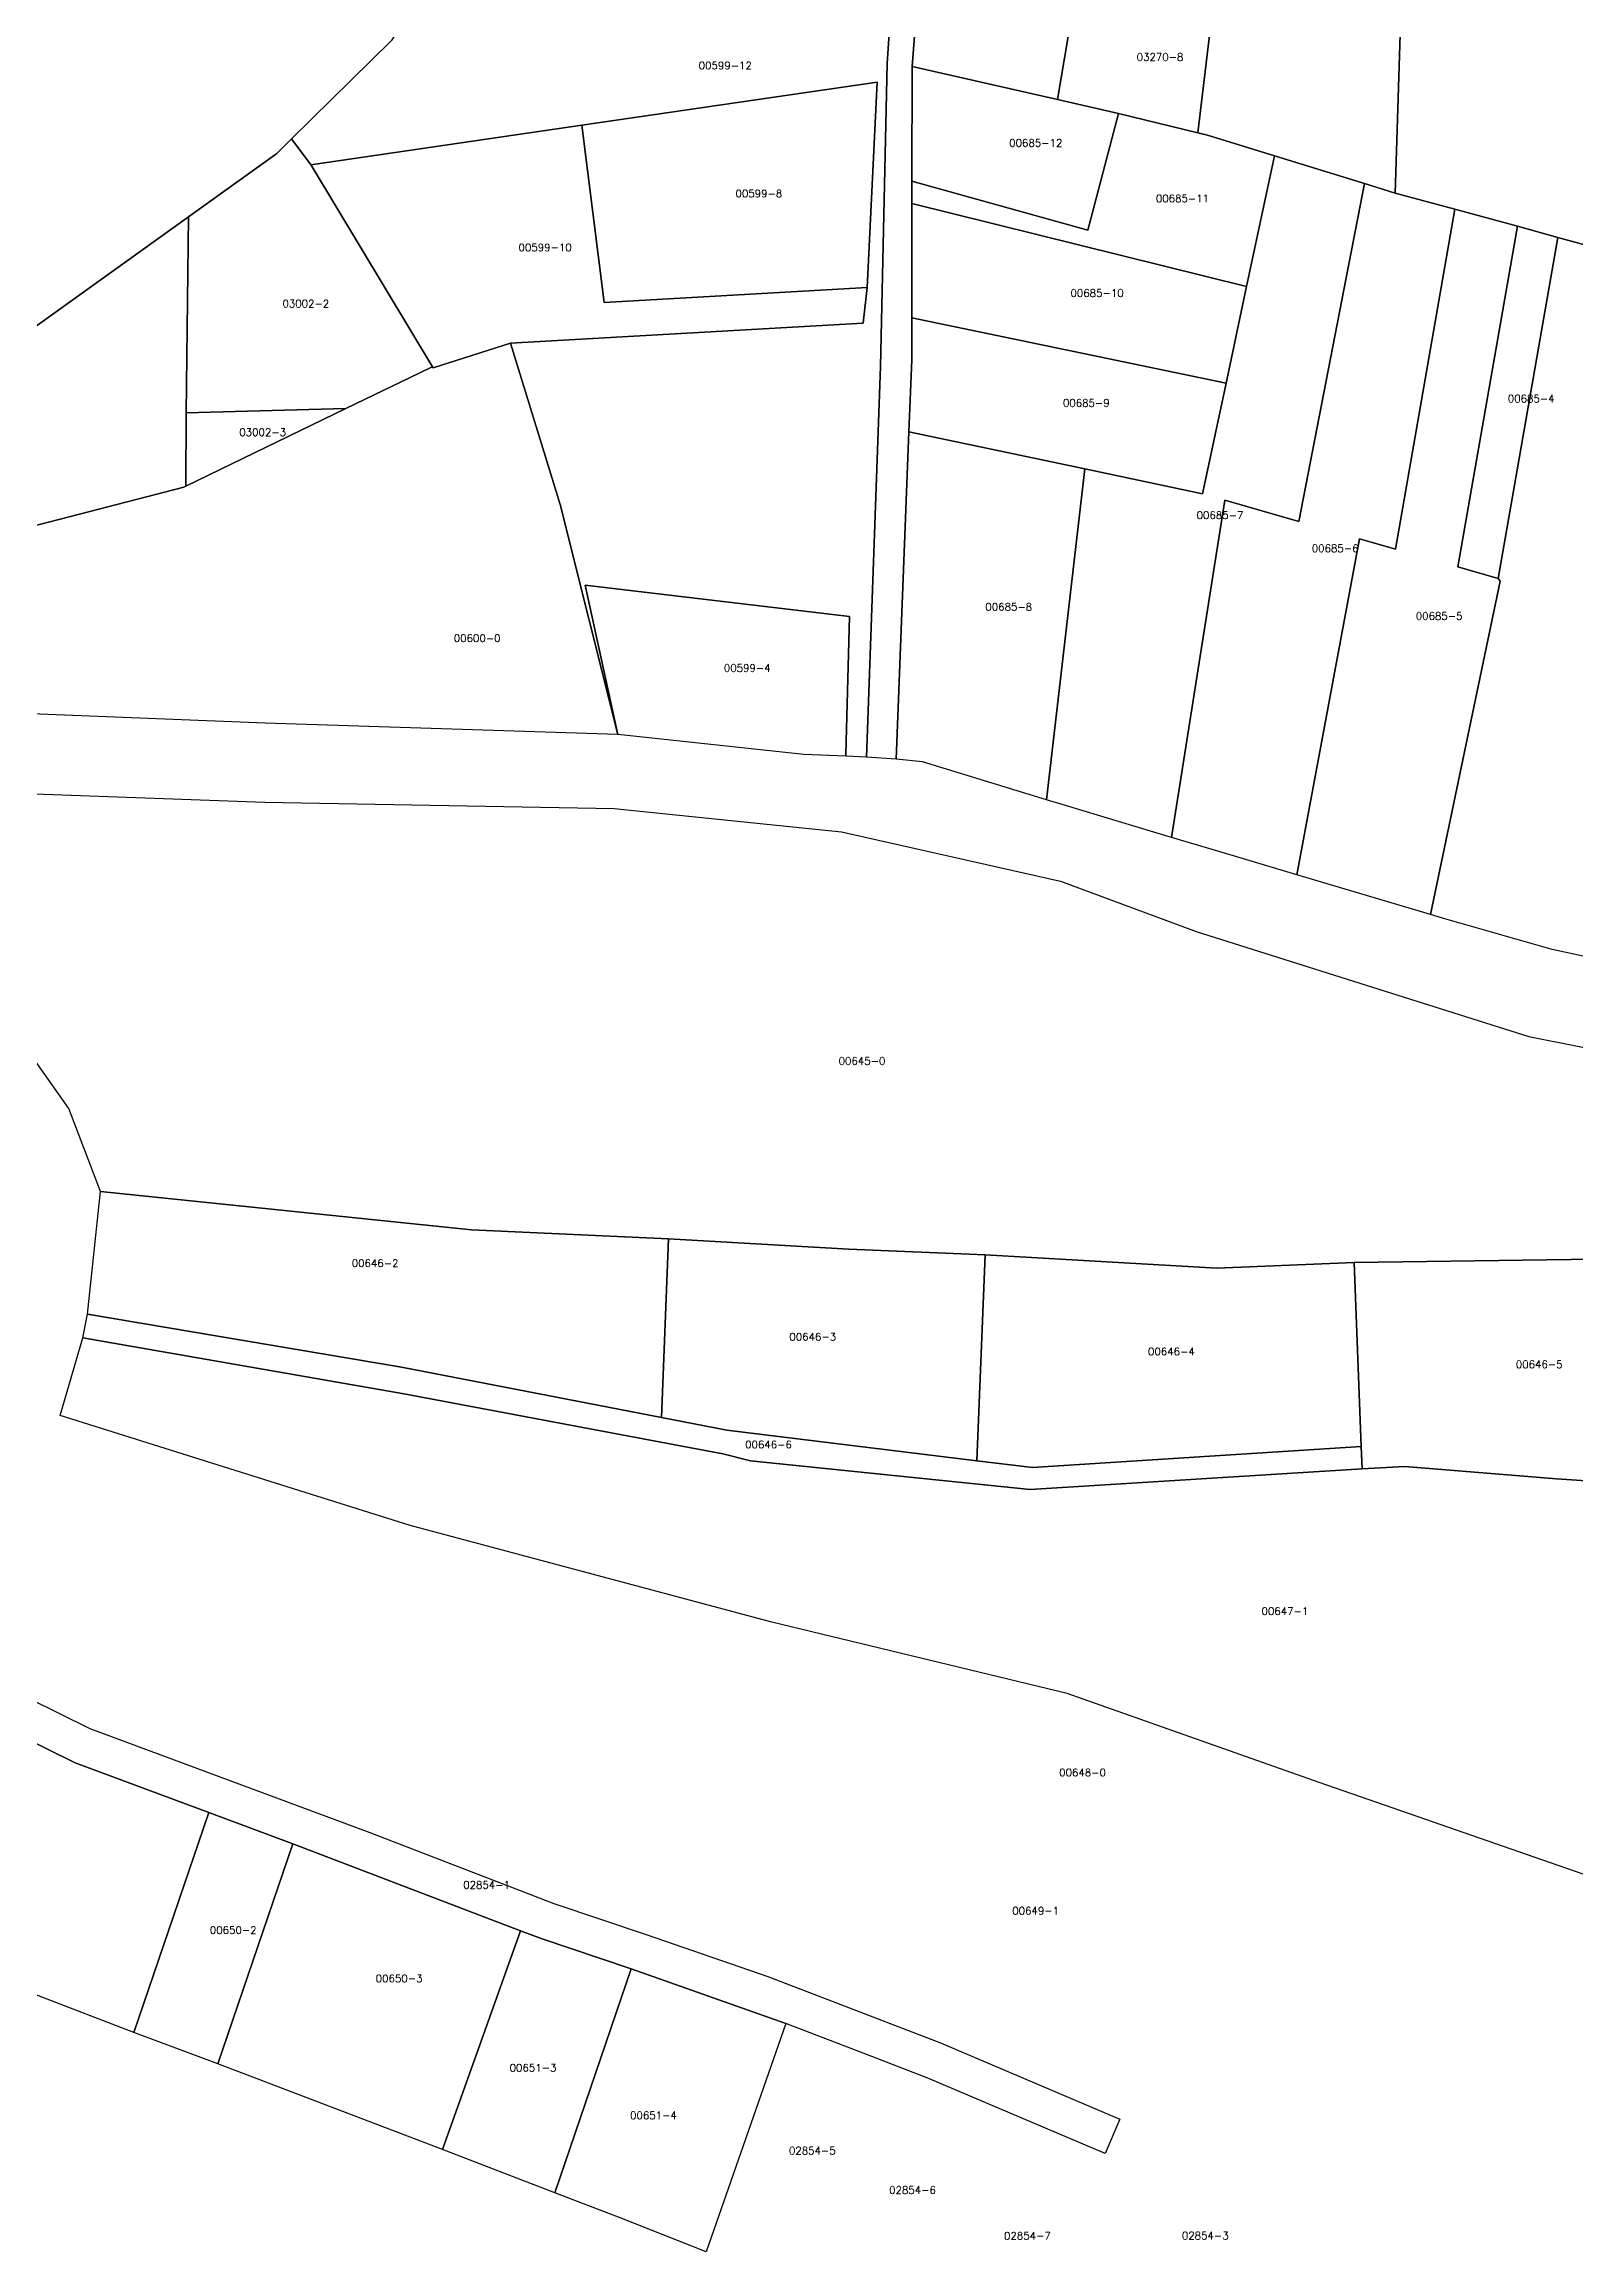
# Model space of a CAD drawing. Header units: metres. Extents: x 7423707 to 7427500, y 4706661 to 4708784.
# Drawn here: x 7424885.5 to 7425090.5, y 4706661.7 to 4706957 of the extents above; entities that cross this region are included whole.
import ezdxf

# ---------------------------------------------------------------- set-up
doc = ezdxf.new("R2010")
doc.units = ezdxf.units.M
doc.layers.add('Numrat_Parcelave', color=7, linetype='Continuous')
doc.layers.add('Parcelat_kadastrale2021', color=7, linetype='Continuous')
doc.styles.get("Standard").update_dxf_attribs({"font": 'simplex.shx'})

msp = doc.modelspace()

# ---------------------------------------------------------------- linework, layer by layer
at = {"layer": 'Parcelat_kadastrale2021'}
for points in [[(7425108.76, 4706925.58), (7425088.12, 4706931.2), (7425082.69, 4706932.68), (7425074.34, 4706934.95), (7425066.33, 4706937.13), (7425067.25, 4706966.91), (7425068.15, 4706981.8), (7425068.88, 4706993.95), (7425069.12, 4706997.94), (7425070.47, 4707005.84), (7425072.53, 4707017.89), (7425075.34, 4707034.4), (7425117.08, 4707046.64)], [(7425000.36, 4706984.66), (7424998.34, 4706954.44), (7424997.45, 4706913.91), (7424995.57, 4706861.65), (7424992.83, 4706861.78), (7424992.83, 4706862.11), (7424993.32, 4706880.46), (7424957.94, 4706884.68), (7424962.3, 4706864.69), (7424954.57, 4706895.46), (7424947.92, 4706917.04), (7424995.12, 4706919.73), (7424995.65, 4706924.48), (7424996.99, 4706951.95), (7424957.5, 4706946.2), (7424921.55, 4706940.94), (7424921.27, 4706940.86), (7424918.65, 4706944.37), (7424931.98, 4706957.5)], [(7425002.7, 4706967.42), (7425001.7, 4706954.08), (7425001.67, 4706938.73), (7425001.67, 4706935.71), (7425001.64, 4706920.44), (7425001.63, 4706914.81), (7425001.26, 4706905.2), (7424999.56, 4706861.37), (7424995.57, 4706861.65), (7424997.45, 4706913.91), (7424998.34, 4706954.44), (7425000.36, 4706984.66)], [(7425093.08, 4706794.48), (7425060.85, 4706794.05), (7425042.49, 4706793.27), (7425011.48, 4706795.07), (7424993.23, 4706795.83), (7424969.09, 4706797.22), (7424942.7, 4706798.4), (7424893.06, 4706803.55), (7424888.83, 4706814.63), (7424871.05, 4706839.86), (7424869.37, 4706857.28), (7424915.05, 4706855.62), (7424961.83, 4706854.8), (7424992.23, 4706851.66), (7425021.56, 4706845.05), (7425039.68, 4706838.31), (7425084.21, 4706824.28), (7425109.37, 4706819.29)], [(7425099.72, 4706709.35), (7425069.27, 4706719.91), (7425056.18, 4706724.45), (7425022.44, 4706736.37), (7424982.9, 4706745.93), (7424934.53, 4706758.84), (7424887.67, 4706773.58), (7424890.71, 4706783.95), (7424933.42, 4706776.53), (7424976.34, 4706768.43), (7424980.04, 4706767.52), (7425017.47, 4706763.66), (7425061.91, 4706766.45), (7425067.64, 4706766.75), (7425087.93, 4706765.09), (7425111.83, 4706763.5)]]:
    msp.add_lwpolyline(points, dxfattribs=at)
for points in [[(7424834.52, 4706899.67), (7424830.28, 4706918.23), (7424826.77, 4706931.96), (7424857.83, 4706947.88), (7424875.6, 4706962.27), (7424883.07, 4706972.07), (7424887.96, 4706977.59), (7424909.48, 4707002.86), (7424949.59, 4706983.89), (7424931.98, 4706957.5), (7424918.65, 4706944.37), (7424916.65, 4706942.41), (7424904.83, 4706933.94), (7424884.63, 4706919.46), (7424867.42, 4706911.15), (7424852.55, 4706903.94)], [(7425039.94, 4706945.17), (7425041.82, 4706960.83), (7425042.55, 4706982.53), (7425046.66, 4706982.41), (7425068.15, 4706981.8), (7425067.25, 4706966.91), (7425066.33, 4706937.13), (7425062.21, 4706938.4), (7425050.17, 4706942.11), (7425041.24, 4706944.85)], [(7425002.7, 4706967.42), (7425023.55, 4706963.91), (7425021.14, 4706949.63), (7425001.7, 4706954.08)], [(7425041.82, 4706960.83), (7425039.94, 4706945.17), (7425029.33, 4706947.75), (7425028.71, 4706947.9), (7425021.14, 4706949.63), (7425023.55, 4706963.91)], [(7425029.33, 4706947.75), (7425025.21, 4706932.14), (7425001.67, 4706938.73), (7425001.7, 4706954.08), (7425021.14, 4706949.63), (7425028.71, 4706947.9)], [(7424957.5, 4706946.2), (7424996.99, 4706951.95), (7424995.65, 4706924.48), (7424960.48, 4706922.47)], [(7424921.27, 4706940.86), (7424921.55, 4706940.94), (7424957.5, 4706946.2), (7424960.48, 4706922.47), (7424995.65, 4706924.48), (7424995.12, 4706919.73), (7424947.92, 4706917.04), (7424937.57, 4706913.75), (7424937.48, 4706913.89)], [(7425050.17, 4706942.11), (7425046.46, 4706924.61), (7425001.67, 4706935.71), (7425001.67, 4706938.73), (7425025.21, 4706932.14), (7425029.33, 4706947.75), (7425039.94, 4706945.17), (7425041.24, 4706944.85)], [(7424918.65, 4706944.37), (7424921.27, 4706940.86), (7424937.48, 4706913.89), (7424937.1, 4706913.7), (7424925.91, 4706908.28), (7424904.55, 4706907.7), (7424904.83, 4706933.94), (7424916.65, 4706942.41)], [(7425062.21, 4706938.4), (7425053.43, 4706893.2), (7425043.55, 4706896.03), (7425036.42, 4706850.92), (7425022.22, 4706855.19), (7425019.67, 4706855.96), (7425024.79, 4706900.23), (7425040.53, 4706896.9), (7425043.7, 4706911.71), (7425046.46, 4706924.61), (7425050.17, 4706942.11)], [(7425074.34, 4706934.95), (7425066.37, 4706889.49), (7425061.57, 4706890.87), (7425053.19, 4706845.9), (7425043.81, 4706848.7), (7425036.42, 4706850.92), (7425043.55, 4706896.03), (7425053.43, 4706893.2), (7425062.21, 4706938.4), (7425066.33, 4706937.13)], [(7424839.24, 4706888.04), (7424834.52, 4706899.67), (7424852.55, 4706903.94), (7424867.42, 4706911.15), (7424884.63, 4706919.46), (7424904.83, 4706933.94), (7424904.55, 4706907.7), (7424904.47, 4706897.9), (7424904.21, 4706897.77), (7424882.49, 4706892.17)], [(7425046.46, 4706924.61), (7425043.7, 4706911.71), (7425001.64, 4706920.44), (7425001.67, 4706935.71)], [(7425082.69, 4706932.68), (7425074.7, 4706887.11), (7425080.13, 4706885.55), (7425080.38, 4706885.22), (7425071.08, 4706840.58), (7425053.19, 4706845.9), (7425061.57, 4706890.87), (7425066.37, 4706889.49), (7425074.34, 4706934.95)], [(7425123.21, 4706921.49), (7425111.75, 4706830.7), (7425101.62, 4706832.86), (7425087.33, 4706835.91), (7425072.66, 4706840.11), (7425071.08, 4706840.58), (7425080.38, 4706885.22), (7425080.13, 4706885.55), (7425088.12, 4706931.2), (7425108.76, 4706925.58)], [(7425080.13, 4706885.55), (7425074.7, 4706887.11), (7425082.69, 4706932.68), (7425088.12, 4706931.2)], [(7425043.7, 4706911.71), (7425040.53, 4706896.9), (7425024.79, 4706900.23), (7425001.26, 4706905.2), (7425001.63, 4706914.81), (7425001.64, 4706920.44)], [(7424846.06, 4706869), (7424839.24, 4706888.04), (7424882.49, 4706892.17), (7424904.21, 4706897.77), (7424904.47, 4706897.9), (7424925.91, 4706908.28), (7424937.1, 4706913.7), (7424937.48, 4706913.89), (7424937.57, 4706913.75), (7424947.92, 4706917.04), (7424954.57, 4706895.46), (7424962.3, 4706864.69), (7424962.29, 4706864.69), (7424915.12, 4706866.2), (7424869.22, 4706868.02)], [(7424925.91, 4706908.28), (7424904.47, 4706897.9), (7424904.55, 4706907.7)], [(7425024.79, 4706900.23), (7425019.67, 4706855.96), (7425003.08, 4706861.02), (7424999.56, 4706861.37), (7425001.26, 4706905.2)], [(7424962.3, 4706864.69), (7424957.94, 4706884.68), (7424993.32, 4706880.46), (7424992.83, 4706862.11), (7424992.83, 4706861.78), (7424987.21, 4706862.03)], [(7424969.09, 4706797.22), (7424968.15, 4706773.29), (7424933.34, 4706780.05), (7424891.34, 4706787.12), (7424893.06, 4706803.55), (7424942.7, 4706798.4)], [(7424968.15, 4706773.29), (7424969.09, 4706797.22), (7424993.23, 4706795.83), (7425011.48, 4706795.07), (7425010.33, 4706767.52), (7424976.89, 4706771.6)], [(7425011.48, 4706795.07), (7425042.49, 4706793.27), (7425060.85, 4706794.05), (7425061.79, 4706769.44), (7425017.81, 4706766.6), (7425010.33, 4706767.52)], [(7425111.83, 4706763.5), (7425087.93, 4706765.09), (7425067.64, 4706766.75), (7425061.91, 4706766.45), (7425061.79, 4706769.44), (7425060.85, 4706794.05), (7425093.08, 4706794.48), (7425111.13, 4706779.9)], [(7424891.34, 4706787.12), (7424933.34, 4706780.05), (7424968.15, 4706773.29), (7424976.89, 4706771.6), (7425010.33, 4706767.52), (7425017.81, 4706766.6), (7425061.79, 4706769.44), (7425061.91, 4706766.45), (7425017.47, 4706763.66), (7424980.04, 4706767.52), (7424976.34, 4706768.43), (7424933.42, 4706776.53), (7424890.71, 4706783.95)], [(7424867.17, 4706743.77), (7424891.66, 4706731.7), (7424929.1, 4706717.77), (7424953.74, 4706708.29), (7424966.1, 4706704.12), (7424982.39, 4706698.51), (7425005.5, 4706689.63), (7425029.5, 4706679.41), (7425027.54, 4706674.81), (7425011.54, 4706681.62), (7425003.77, 4706684.93), (7424996.3, 4706687.8), (7424984.78, 4706692.23), (7424964.07, 4706699.52), (7424952.04, 4706703.58), (7424949.29, 4706704.64), (7424918.79, 4706716.27), (7424907.55, 4706720.45), (7424889.68, 4706727.1), (7424863.37, 4706740.06)], [(7424840.31, 4706715.7), (7424851.39, 4706728.38), (7424863.37, 4706740.06), (7424889.68, 4706727.1), (7424907.55, 4706720.45), (7424897.55, 4706691.04), (7424883.59, 4706696.35), (7424871.69, 4706701.51), (7424870.07, 4706702.41), (7424846.65, 4706712.83)], [(7424908.79, 4706686.83), (7424897.55, 4706691.04), (7424907.55, 4706720.45), (7424918.79, 4706716.27)], [(7424938.85, 4706675.36), (7424908.79, 4706686.83), (7424918.79, 4706716.27), (7424949.29, 4706704.64)], [(7424953.86, 4706669.57), (7424938.85, 4706675.36), (7424949.29, 4706704.64), (7424952.04, 4706703.58), (7424964.07, 4706699.52)], [(7424974.11, 4706661.67), (7424962.62, 4706666.2), (7424953.86, 4706669.57), (7424964.07, 4706699.52), (7424984.78, 4706692.23)]]:
    msp.add_lwpolyline(points, close=True, dxfattribs=at)

# ---------------------------------------------------------------- texts
at = {"layer": 'Numrat_Parcelave'}
for s, p in [('00599-12', (7424973.12, 4706953.69)), ('03270-8', (7425031.74, 4706954.83)), ('00685-12', (7425014.68, 4706943.33)), ('00599-8', (7424978.05, 4706936.57)), ('00685-11', (7425034.31, 4706935.9)), ('00599-10', (7424949.01, 4706929.35)), ('00685-10', (7425022.88, 4706923.25)), ('03002-2', (7424917.42, 4706921.83)), ('00685-9', (7425021.87, 4706908.54)), ('00685-4', (7425081.41, 4706909.12)), ('03002-3', (7424911.64, 4706904.62)), ('00685-7', (7425039.76, 4706893.52)), ('00685-6', (7425055.17, 4706889.09)), ('00685-8', (7425011.49, 4706881.26)), ('00685-5', (7425069.09, 4706880.04)), ('00600-0', (7424940.35, 4706877.06)), ('00599-4', (7424976.49, 4706873.08)), ('00645-0', (7424991.85, 4706820.5)), ('00646-2', (7424926.69, 4706793.45)), ('00646-3', (7424985.26, 4706783.6)), ('00646-4', (7425033.26, 4706781.63)), ('00646-5', (7425082.48, 4706779.91)), ('00646-6', (7424979.34, 4706769.18)), ('00647-1', (7425048.45, 4706746.89)), ('00648-0', (7425021.37, 4706725.3)), ('02854-1', (7424941.61, 4706710.26)), ('00649-1', (7425015.09, 4706706.81)), ('00650-2', (7424907.7, 4706704.22)), ('00650-3', (7424929.9, 4706697.75)), ('00651-3', (7424947.82, 4706685.8)), ('00651-4', (7424963.94, 4706679.43)), ('02854-5', (7424985.2, 4706674.71)), ('02854-6', (7424998.61, 4706669.44)), ('02854-7', (7425013.99, 4706663.32)), ('02854-3', (7425037.79, 4706663.34))]:
    msp.add_text(s, height=1, dxfattribs=at).set_placement(p)

doc.saveas('drawing.dxf')
